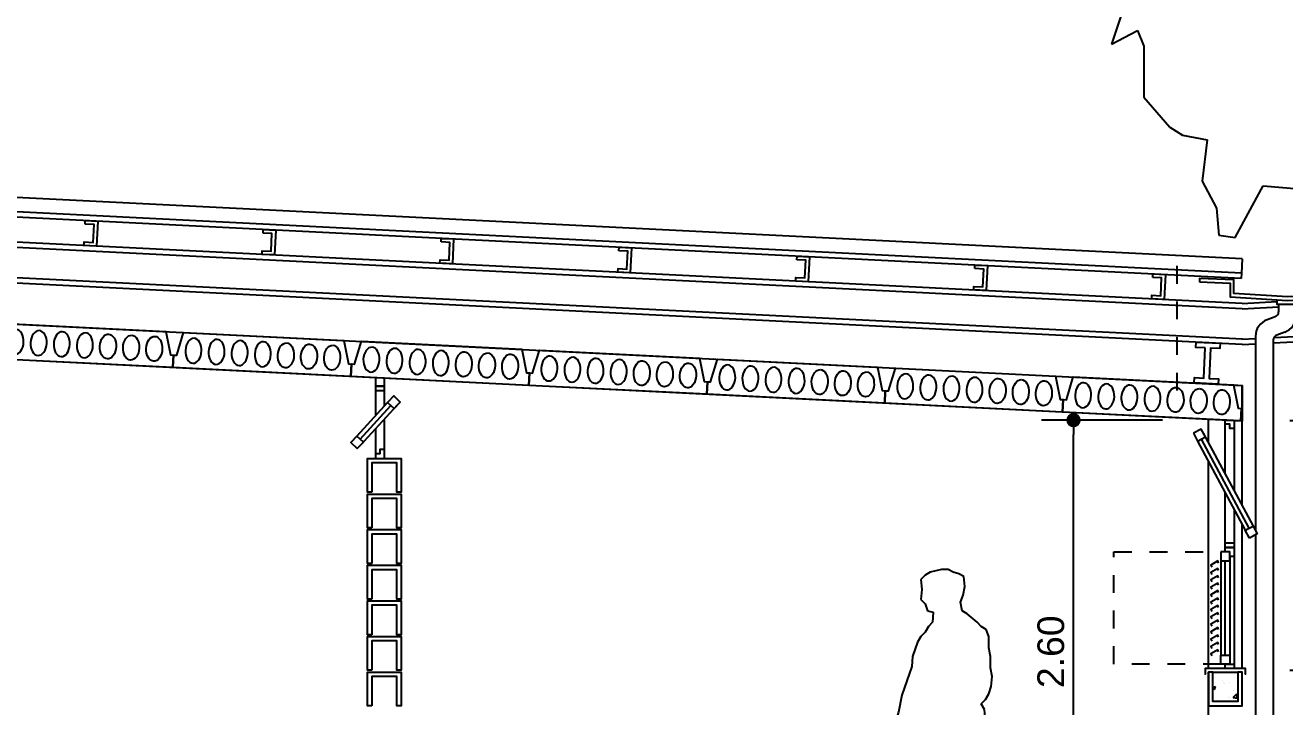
# Model space of a CAD drawing. Extents: x -7.8 to 27.4, y 2.6 to 15.1.
# Drawn here: x 9.8 to 16.87, y 6.04 to 9.87 of the extents above; entities that cross this region are included whole.
import ezdxf

# ---------------------------------------------------------------- set-up
doc = ezdxf.new("R2010")
doc.units = 0
doc.header["$LTSCALE"] = 0.01
doc.header["$PDSIZE"] = -5
doc.linetypes.add('HIDDEN', pattern=[9.525, 6.35, -3.175])
doc.layers.get('0').update_dxf_attribs({"linetype": 'CONTINUOUS'})
doc.layers.get('DEFPOINTS').update_dxf_attribs({"linetype": 'CONTINUOUS'})
for name, color, linetype in [('ANOTAÇÕES', 142, 'CONTINUOUS'), ('CORTE', 7, 'CONTINUOUS'), ('FINO', 141, 'CONTINUOUS')]:
    doc.layers.add(name, color=color, linetype=linetype)
doc.styles.get("Standard").update_dxf_attribs({"font": 'arial.ttf'})
doc.dimstyles.get("Standard").update_dxf_attribs({"dimtxt": 0.15, "dimasz": 0.08, "dimexe": 0.18, "dimexo": 0.0625, "dimgap": 0.05, "dimtad": 1, "dimtoh": 1, "dimzin": 0, "dimblk": 'DOT', "dimcen": 0.09, "dimazin": 3, "dimtfac": 1, "dimtofl": 0, "dimtmove": 0, "dimatfit": 3})

# ---------------------------------------------------------------- blocks, each defined once
blk = doc.blocks.new('LAJE')
at = {"color": 0, "linetype": 'BYBLOCK'}
blk.add_lwpolyline([(0, 0), (0, 0.07), (0.0175, 0.07), (0.05, 0.2), (0.95, 0.2), (0.9825, 0.07), (1, 0.07), (1, 0)], close=True, dxfattribs=at)
at = {"layer": 'FINO'}
for points in [[(0.1103, 0.17), (0.1014, 0.1687), (0.0929, 0.1647), (0.0851, 0.1582), (0.0782, 0.1495), (0.0725, 0.1389), (0.0683, 0.1268), (0.0658, 0.1137), (0.0649, 0.1), (0.0658, 0.0863), (0.0683, 0.0732), (0.0725, 0.0611), (0.0782, 0.0505), (0.0851, 0.0418), (0.0929, 0.0353), (0.1014, 0.0313), (0.1103, 0.03), (0.1191, 0.0313), (0.1276, 0.0353), (0.1355, 0.0418), (0.1424, 0.0505), (0.148, 0.0611), (0.1522, 0.0732), (0.1548, 0.0863), (0.1556, 0.1), (0.1548, 0.1137), (0.1522, 0.1268), (0.148, 0.1389), (0.1424, 0.1495), (0.1355, 0.1582), (0.1276, 0.1647), (0.1191, 0.1687)], [(0.2402, 0.17), (0.2313, 0.1687), (0.2228, 0.1647), (0.215, 0.1582), (0.2081, 0.1495), (0.2024, 0.1389), (0.1982, 0.1268), (0.1957, 0.1137), (0.1948, 0.1), (0.1957, 0.0863), (0.1982, 0.0732), (0.2024, 0.0611), (0.2081, 0.0505), (0.215, 0.0418), (0.2228, 0.0353), (0.2313, 0.0313), (0.2402, 0.03), (0.249, 0.0313), (0.2575, 0.0353), (0.2654, 0.0418), (0.2723, 0.0505), (0.2779, 0.0611), (0.2821, 0.0732), (0.2847, 0.0863), (0.2856, 0.1), (0.2847, 0.1137), (0.2821, 0.1268), (0.2779, 0.1389), (0.2723, 0.1495), (0.2654, 0.1582), (0.2575, 0.1647), (0.249, 0.1687)], [(0.3701, 0.17), (0.3612, 0.1687), (0.3527, 0.1647), (0.3449, 0.1582), (0.338, 0.1495), (0.3324, 0.1389), (0.3282, 0.1268), (0.3256, 0.1137), (0.3247, 0.1), (0.3256, 0.0863), (0.3282, 0.0732), (0.3324, 0.0611), (0.338, 0.0505), (0.3449, 0.0418), (0.3527, 0.0353), (0.3612, 0.0313), (0.3701, 0.03), (0.3789, 0.0313), (0.3875, 0.0353), (0.3953, 0.0418), (0.4022, 0.0505), (0.4078, 0.0611), (0.412, 0.0732), (0.4146, 0.0863), (0.4155, 0.1), (0.4146, 0.1137), (0.412, 0.1268), (0.4078, 0.1389), (0.4022, 0.1495), (0.3953, 0.1582), (0.3875, 0.1647), (0.3789, 0.1687)], [(0.5, 0.17), (0.4911, 0.1687), (0.4826, 0.1647), (0.4748, 0.1582), (0.4679, 0.1495), (0.4623, 0.1389), (0.4581, 0.1268), (0.4555, 0.1137), (0.4546, 0.1), (0.4555, 0.0863), (0.4581, 0.0732), (0.4623, 0.0611), (0.4679, 0.0505), (0.4748, 0.0418), (0.4826, 0.0353), (0.4911, 0.0313), (0.5, 0.03), (0.5089, 0.0313), (0.5174, 0.0353), (0.5252, 0.0418), (0.5321, 0.0505), (0.5377, 0.0611), (0.5419, 0.0732), (0.5445, 0.0863), (0.5454, 0.1), (0.5445, 0.1137), (0.5419, 0.1268), (0.5377, 0.1389), (0.5321, 0.1495), (0.5252, 0.1582), (0.5174, 0.1647), (0.5089, 0.1687)], [(0.6299, 0.17), (0.6388, 0.1687), (0.6473, 0.1647), (0.6551, 0.1582), (0.662, 0.1495), (0.6676, 0.1389), (0.6718, 0.1268), (0.6744, 0.1137), (0.6753, 0.1), (0.6744, 0.0863), (0.6718, 0.0732), (0.6676, 0.0611), (0.662, 0.0505), (0.6551, 0.0418), (0.6473, 0.0353), (0.6388, 0.0313), (0.6299, 0.03), (0.6211, 0.0313), (0.6125, 0.0353), (0.6047, 0.0418), (0.5978, 0.0505), (0.5922, 0.0611), (0.588, 0.0732), (0.5854, 0.0863), (0.5845, 0.1), (0.5854, 0.1137), (0.588, 0.1268), (0.5922, 0.1389), (0.5978, 0.1495), (0.6047, 0.1582), (0.6125, 0.1647), (0.6211, 0.1687)], [(0.7598, 0.17), (0.7687, 0.1687), (0.7772, 0.1647), (0.785, 0.1582), (0.7919, 0.1495), (0.7976, 0.1389), (0.8018, 0.1268), (0.8043, 0.1137), (0.8052, 0.1), (0.8043, 0.0863), (0.8018, 0.0732), (0.7976, 0.0611), (0.7919, 0.0505), (0.785, 0.0418), (0.7772, 0.0353), (0.7687, 0.0313), (0.7598, 0.03), (0.751, 0.0313), (0.7425, 0.0353), (0.7346, 0.0418), (0.7277, 0.0505), (0.7221, 0.0611), (0.7179, 0.0732), (0.7153, 0.0863), (0.7144, 0.1), (0.7153, 0.1137), (0.7179, 0.1268), (0.7221, 0.1389), (0.7277, 0.1495), (0.7346, 0.1582), (0.7425, 0.1647), (0.751, 0.1687)], [(0.8897, 0.17), (0.8986, 0.1687), (0.9071, 0.1647), (0.9149, 0.1582), (0.9218, 0.1495), (0.9275, 0.1389), (0.9317, 0.1268), (0.9342, 0.1137), (0.9351, 0.1), (0.9342, 0.0863), (0.9317, 0.0732), (0.9275, 0.0611), (0.9218, 0.0505), (0.9149, 0.0418), (0.9071, 0.0353), (0.8986, 0.0313), (0.8897, 0.03), (0.8809, 0.0313), (0.8724, 0.0353), (0.8645, 0.0418), (0.8576, 0.0505), (0.852, 0.0611), (0.8478, 0.0732), (0.8452, 0.0863), (0.8444, 0.1), (0.8452, 0.1137), (0.8478, 0.1268), (0.852, 0.1389), (0.8576, 0.1495), (0.8645, 0.1582), (0.8724, 0.1647), (0.8809, 0.1687)]]:
    blk.add_lwpolyline(points, close=True, dxfattribs=at)
blk = doc.blocks.new('3K72D')
at = {"color": 0, "linetype": 'BYBLOCK'}
for p, q in [((-0.041796, 1.734672), (-0.065028, 1.710588)), ((-0.065028, 1.710588), (-0.060384, 1.654416)), ((-0.013932, 1.750716), (-0.041796, 1.734672)), ((0.051084, 1.766772), (-0.013932, 1.750716)), ((0.088248, 1.766772), (0.051084, 1.766772)), ((0.116112, 1.750716), (0.088248, 1.766772)), ((0.14862, 1.7427), (0.116112, 1.750716)), ((0.176496, 1.726644), (0.14862, 1.7427)), ((0.18114, 1.67046), (0.176496, 1.726644)), ((-0.060384, 1.654416), (-0.065028, 1.598232)), ((0.171852, 1.622304), (0.18114, 1.67046)), ((-0.065028, 1.598232), (-0.041796, 1.57416)), ((-0.041796, 1.57416), (-0.027864, 1.53402)), ((0.157908, 1.582176), (0.171852, 1.622304)), ((0.167208, 1.53402), (0.157908, 1.582176)), ((-0.027864, 1.53402), (0.004644, 1.526004)), ((0.004644, 1.526004), (0, 1.46982)), ((0.195072, 1.517976), (0.167208, 1.53402)), ((0.2508, 1.46982), (0.195072, 1.517976)), ((-0.02322, 1.445748), (-0.041796, 1.413636)), ((0, 1.46982), (-0.02322, 1.445748)), ((0.274032, 1.445748), (0.2508, 1.46982)), ((0.301896, 1.429692), (0.274032, 1.445748)), ((0.315828, 1.389564), (0.301896, 1.429692)), ((-0.083604, 1.357464), (-0.111468, 1.277196)), ((-0.065028, 1.389564), (-0.083604, 1.357464)), ((-0.041796, 1.413636), (-0.065028, 1.389564)), ((0.315828, 1.325352), (0.315828, 1.389564)), ((-0.111468, 1.277196), (-0.116112, 1.221024)), ((0.325116, 1.277196), (0.315828, 1.325352)), ((0.325116, 1.212996), (0.325116, 1.277196)), ((-0.116112, 1.221024), (-0.171852, 1.060512)), ((0.334404, 1.16484), (0.325116, 1.212996)), ((0.32976, 1.108656), (0.334404, 1.16484)), ((0.297252, 1.036428), (0.315828, 1.068528)), ((0.315828, 1.068528), (0.32976, 1.108656)), ((-0.171852, 1.060512), (-0.190428, 0.9642)), ((0.274032, 1.012356), (0.297252, 1.036428)), ((0.292608, 0.980244), (0.274032, 1.012356)), ((-0.190428, 0.9642), (-0.20436, 0.924072)), ((-0.20436, 0.924072), (-0.185784, 0.82776)), ((0.301896, 0.867888), (0.292608, 0.980244)), ((0.292608, 0.819732), (0.301896, 0.867888)), ((-0.185784, 0.82776), (-0.213648, 0.682188)), ((0.157908, 0.666132), (0.167208, 0.779604)), ((0.167208, 0.779604), (0.199716, 0.787632)), ((0.199716, 0.787632), (0.274032, 0.787632)), ((0.274032, 0.787632), (0.292608, 0.819732)), ((-0.213648, 0.682188), (-0.241512, 0.53772)), ((-0.04644, 0.64206), (-0.088248, 0.569832)), ((-0.04644, 0.457464), (-0.04644, 0.64206)), ((0.153264, 0.60996), (0.157908, 0.666132)), ((-0.088248, 0.569832), (-0.10218, 0.529704)), ((0.1254, 0.465492), (0.153264, 0.60996)), ((-0.241512, 0.53772), (-0.236868, 0.481548)), ((-0.10218, 0.529704), (-0.092892, 0.481548)), ((-0.236868, 0.481548), (-0.222936, 0.44142)), ((-0.222936, 0.44142), (-0.20436, 0.409308)), ((-0.092892, 0.481548), (-0.074316, 0.449436)), ((-0.074316, 0.449436), (-0.05574, 0.409308)), ((-0.05574, 0.409308), (-0.04644, 0.457464)), ((0.120756, 0.409308), (0.1254, 0.465492)), ((-0.20436, 0.409308), (-0.18114, 0.385236)), ((-0.18114, 0.385236), (-0.162564, 0.353136)), ((0.120756, 0.280896), (0.120756, 0.409308)), ((-0.162564, 0.353136), (-0.092892, 0.152484)), ((0.1254, 0.224724), (0.120756, 0.280896)), ((0.134688, 0.176568), (0.1254, 0.224724)), ((-0.092892, 0.152484), (-0.074316, 0.120384)), ((0.153264, 0.13644), (0.134688, 0.176568)), ((-0.065028, 0.088284), (-0.150324, 0.067224)), ((-0.074316, 0.120384), (-0.041796, 0.112356)), ((-0.041796, 0.112356), (-0.065028, 0.088284)), ((0.07896, 0.056184), (0.143976, 0.072228)), ((0.143976, 0.072228), (0.167208, 0.096312)), ((0.167208, 0.096312), (0.153264, 0.13644)), ((-0.15264, 0.053928), (-0.150324, 0.067224)), ((-0.15264, 0.053928), (-0.139332, 0.040128)), ((-0.139332, 0.040128), (-0.08346, 0.02634)), ((-0.08346, 0.02634), (-0.074316, 0)), ((-0.074316, 0), (0, 0)), ((0, 0), (0.032508, 0.008028)), ((0.032508, 0.008028), (0.07896, 0.056184))]:
    blk.add_line(p, q, dxfattribs=at)
blk = doc.blocks.new('*X63')
at = {"layer": 'FINO'}
for p, q in [((16.4635, 6.2345), (16.4635, 6.2345)), ((16.4635, 6.2345), (16.4635, 6.2345)), ((16.4635, 6.2345), (16.4635, 6.2345)), ((16.5555, 6.2345), (16.5555, 6.2345)), ((16.5555, 6.2345), (16.5555, 6.2345)), ((16.5555, 6.2345), (16.5555, 6.2345)), ((16.462, 6.2134), (16.462, 6.2134)), ((16.462, 6.2134), (16.462, 6.2134)), ((16.462, 6.2134), (16.462, 6.2134)), ((16.462, 6.1857), (16.462, 6.1857)), ((16.462, 6.1857), (16.462, 6.1857)), ((16.462, 6.1857), (16.462, 6.1857)), ((16.462, 6.1709), (16.462, 6.1709)), ((16.462, 6.1709), (16.462, 6.1709)), ((16.462, 6.1709), (16.462, 6.1709)), ((16.462, 6.1475), (16.4763, 6.153)), ((16.4711, 6.1376), (16.4763, 6.153)), ((16.4735, 6.2061), (16.4735, 6.2061)), ((16.5167, 6.1858), (16.5167, 6.1858)), ((16.522, 6.1788), (16.522, 6.1788)), ((16.527, 6.172), (16.527, 6.172)), ((16.558, 6.1771), (16.558, 6.1771)), ((16.602, 6.2109), (16.602, 6.2109)), ((16.602, 6.2109), (16.602, 6.2109)), ((16.602, 6.1893), (16.602, 6.1893)), ((16.602, 6.1893), (16.602, 6.1893)), ((16.462, 6.1438), (16.4711, 6.1376)), ((16.462, 6.1327), (16.462, 6.1327)), ((16.462, 6.1327), (16.462, 6.1327)), ((16.462, 6.1035), (16.462, 6.1035)), ((16.462, 6.1035), (16.462, 6.1035)), ((16.462, 6.1035), (16.462, 6.1035)), ((16.5514, 6.0913), (16.5514, 6.0913)), ((16.5549, 6.0926), (16.5549, 6.0926)), ((16.5762, 6.0916), (16.596, 6.1122)), ((16.5762, 6.0915), (16.5988, 6.088)), ((16.5775, 6.13), (16.5775, 6.13)), ((16.5988, 6.0881), (16.596, 6.1122)), ((16.602, 6.1287), (16.602, 6.1287)), ((16.602, 6.1287), (16.602, 6.1287)), ((16.602, 6.1242), (16.602, 6.1242)), ((16.602, 6.1076), (16.602, 6.1076)), ((16.602, 6.098), (16.602, 6.098)), ((16.462, 6.0795), (16.462, 6.0795)), ((16.462, 6.0747), (16.462, 6.0747)), ((16.462, 6.0747), (16.462, 6.0747)), ((16.4677, 6.0695), (16.4677, 6.0695)), ((16.5248, 6.0695), (16.5248, 6.0695)), ((16.5248, 6.0695), (16.5248, 6.0695)), ((16.5248, 6.0695), (16.5248, 6.0695)), ((16.5585, 6.0712), (16.5585, 6.0712))]:
    blk.add_line(p, q, dxfattribs=at)
blk = doc.blocks.new('_DOT')
at = {"color": 0, "linetype": 'BYBLOCK'}
blk.add_line((-0.5, 0), (-1, 0), dxfattribs=at)
at = {"color": 0, "linetype": 'BYBLOCK', "const_width": 0.5}
blk.add_lwpolyline([(-0.25, 0, 1), (0.25, 0, 1)], format="xyb", close=True, dxfattribs=at)
blk = doc.blocks.new('*D6')
at = {"layer": 'ANOTAÇÕES', "color": 0}
for p, q in [((16.895, 6.2445), (17.575, 6.2445)), ((17.395, 5.1245), (17.395, 6.1645)), ((16.895, 5.0445), (17.575, 5.0445))]:
    blk.add_line(p, q, dxfattribs=at)
at = {"layer": 'DEFPOINTS', "color": 0}
for p in [(16.437, 6.2445), (17.395, 6.2445), (16.437, 5.0445)]:
    blk.add_point(p, dxfattribs=at)
at = {"layer": 'ANOTAÇÕES', "color": 0, "xscale": 0.08, "yscale": 0.08, "zscale": 0.08}
for p, rotation in [((17.395, 6.2445), 90), ((17.395, 5.0445), 270)]:
    blk.add_blockref('_DOT', p, dxfattribs=dict(at, rotation=rotation))
at = {"layer": 'ANOTAÇÕES', "color": 0, "linetype": 'CONTINUOUS'}
blk.add_text('1.20', height=0.15, rotation=90, dxfattribs=at).set_placement((17.3422, 5.4342))
blk = doc.blocks.new('*D8')
at = {"layer": 'ANOTAÇÕES', "color": 0}
for p, q in [((16.895, 7.6467), (17.575, 7.6467)), ((17.395, 6.3245), (17.395, 7.5667)), ((16.895, 6.2445), (17.575, 6.2445))]:
    blk.add_line(p, q, dxfattribs=at)
at = {"layer": 'DEFPOINTS', "color": 0}
for p in [(16.582, 7.6467), (17.395, 7.6467), (16.437, 6.2445)]:
    blk.add_point(p, dxfattribs=at)
at = {"layer": 'ANOTAÇÕES', "color": 0, "xscale": 0.08, "yscale": 0.08, "zscale": 0.08}
for p, rotation in [((17.395, 7.6467), 90), ((17.395, 6.2445), 270)]:
    blk.add_blockref('_DOT', p, dxfattribs=dict(at, rotation=rotation))
at = {"layer": 'ANOTAÇÕES', "color": 0, "linetype": 'CONTINUOUS'}
blk.add_text('1.40', height=0.15, rotation=90, dxfattribs=at).set_placement((17.3422, 6.7353))
blk = doc.blocks.new('*D9')
at = {"layer": 'ANOTAÇÕES', "color": 0}
for p, q in [((16.18, 7.6492), (15.5, 7.6492)), ((15.68, 5.1245), (15.68, 7.5692)), ((16.18, 5.0445), (15.5, 5.0445))]:
    blk.add_line(p, q, dxfattribs=at)
at = {"layer": 'DEFPOINTS', "color": 0}
for p in [(15.68, 7.6492), (16.532, 7.6492), (16.437, 5.0445)]:
    blk.add_point(p, dxfattribs=at)
at = {"layer": 'ANOTAÇÕES', "color": 0, "xscale": 0.08, "yscale": 0.08, "zscale": 0.08}
for p, rotation in [((15.68, 7.6492), 90), ((15.68, 5.0445), 270)]:
    blk.add_blockref('_DOT', p, dxfattribs=dict(at, rotation=rotation))
at = {"layer": 'ANOTAÇÕES', "color": 0, "linetype": 'CONTINUOUS'}
blk.add_text('2.60', height=0.15, rotation=90, dxfattribs=at).set_placement((15.6272, 6.1449))
blk = doc.blocks.new('*D10')
at = {"layer": 'ANOTAÇÕES', "color": 0}
for p, q in [((17.3697, 8.0912), (18.0497, 8.0912)), ((17.8697, 5.1245), (17.8697, 8.0112)), ((17.3697, 5.0445), (18.0497, 5.0445))]:
    blk.add_line(p, q, dxfattribs=at)
at = {"layer": 'DEFPOINTS', "color": 0}
for p in [(16.8014, 8.0912), (17.8697, 8.0912), (16.627, 5.0445)]:
    blk.add_point(p, dxfattribs=at)
at = {"layer": 'ANOTAÇÕES', "color": 0, "xscale": 0.08, "yscale": 0.08, "zscale": 0.08}
for p, rotation in [((17.8697, 8.0912), 90), ((17.8697, 5.0445), 270)]:
    blk.add_blockref('_DOT', p, dxfattribs=dict(at, rotation=rotation))
at = {"layer": 'ANOTAÇÕES', "color": 0, "linetype": 'CONTINUOUS'}
blk.add_text('3.05', height=0.15, rotation=90, dxfattribs=at).set_placement((17.8167, 6.3637))
blk = doc.blocks.new('*D11')
at = {"layer": 'ANOTAÇÕES', "color": 0}
for p, q in [((19.6895, 8.5952), (20.1819, 8.5952)), ((20.0019, 5.1245), (20.0019, 8.5152)), ((19.5019, 5.0445), (20.1819, 5.0445))]:
    blk.add_line(p, q, dxfattribs=at)
at = {"layer": 'DEFPOINTS', "color": 0}
for p in [(19.627, 8.5952), (20.0019, 8.5952), (16.627, 5.0445)]:
    blk.add_point(p, dxfattribs=at)
at = {"layer": 'ANOTAÇÕES', "color": 0, "xscale": 0.08, "yscale": 0.08, "zscale": 0.08}
for p, rotation in [((20.0019, 8.5952), 90), ((20.0019, 5.0445), 270)]:
    blk.add_blockref('_DOT', p, dxfattribs=dict(at, rotation=rotation))
at = {"layer": 'ANOTAÇÕES', "color": 0, "linetype": 'CONTINUOUS'}
blk.add_text('3.55', height=0.15, rotation=90, dxfattribs=at).set_placement((19.9489, 6.6157))
blk = doc.blocks.new('*D12')
at = {"layer": 'ANOTAÇÕES', "color": 0}
for p, q in [((16.627, 3.2577), (16.627, 2.5777)), ((19.6255, 3.2577), (19.6255, 2.5777)), ((16.707, 2.7577), (19.5455, 2.7577))]:
    blk.add_line(p, q, dxfattribs=at)
at = {"layer": 'DEFPOINTS', "color": 0}
for p in [(19.6255, 8.6252), (16.627, 7.8447), (19.6255, 2.7577)]:
    blk.add_point(p, dxfattribs=at)
at = {"layer": 'ANOTAÇÕES', "color": 0, "xscale": 0.08, "yscale": 0.08, "zscale": 0.08, "rotation": 180}
blk.add_blockref('_DOT', (16.627, 2.7577), dxfattribs=at)
at = {"layer": 'ANOTAÇÕES', "color": 0, "xscale": 0.08, "yscale": 0.08, "zscale": 0.08}
blk.add_blockref('_DOT', (19.6255, 2.7577), dxfattribs=at)
at = {"layer": 'ANOTAÇÕES', "color": 0, "linetype": 'CONTINUOUS'}
blk.add_text('3.00', height=0.15, dxfattribs=at).set_placement((17.923, 2.8107))
blk = doc.blocks.new('*D18')
at = {"layer": 'ANOTAÇÕES', "color": 0}
for p, q in [((1.627, 3.2577), (1.627, 2.5777)), ((16.627, 3.2577), (16.627, 2.5777)), ((1.707, 2.7577), (16.547, 2.7577))]:
    blk.add_line(p, q, dxfattribs=at)
at = {"layer": 'DEFPOINTS', "color": 0}
for p in [(1.627, 8.5947), (16.627, 7.8447), (16.627, 2.7577)]:
    blk.add_point(p, dxfattribs=at)
at = {"layer": 'ANOTAÇÕES', "color": 0, "xscale": 0.08, "yscale": 0.08, "zscale": 0.08, "rotation": 180}
blk.add_blockref('_DOT', (1.627, 2.7577), dxfattribs=at)
at = {"layer": 'ANOTAÇÕES', "color": 0, "xscale": 0.08, "yscale": 0.08, "zscale": 0.08}
blk.add_blockref('_DOT', (16.627, 2.7577), dxfattribs=at)
at = {"layer": 'ANOTAÇÕES', "color": 0, "linetype": 'CONTINUOUS'}
blk.add_text('15.00', height=0.15, dxfattribs=at).set_placement((8.8584, 2.8106))

msp = doc.modelspace()

# ---------------------------------------------------------------- linework, layer by layer
for p, q in [((16.627, 8.5554), (-1.3675, 9.4551)), ((16.627, 8.275), (-0.8615, 9.1495)), ((16.627, 8.3051), (-0.86, 9.1794)), ((16.6285, 8.1047), (-0.87, 8.9797)), ((16.627, 8.0748), (-0.8715, 8.9497)), ((16.627, 8.5554), (16.623, 8.4755)), ((16.627, 7.6445), (1.627, 8.3945)), ((16.627, 8.3051), (16.8214, 8.3148)), ((16.627, 8.275), (16.8312, 8.2852)), ((16.8312, 8.3007), (16.8312, 8.258)), ((16.8117, 8.2299), (16.7666, 8.2132)), ((16.8055, 8.1137), (19.124, 8.2297)), ((16.8014, 8.0835), (19.1255, 8.1997)), ((16.866, 8.1434), (16.8209, 8.1267)), ((16.6255, 8.1047), (16.7014, 8.1085)), ((16.627, 8.0748), (16.7014, 8.0785)), ((16.7014, 8.1195), (16.7014, 7.0293)), ((16.8014, 8.0986), (16.8014, 4.969)), ((11.762, 7.815), (11.762, 7.6742)), ((11.812, 7.7285), (11.812, 7.815)), ((16.627, 7.6445), (16.627, 7.8447)), ((11.8301, 7.7482), (11.6571, 7.5602)), ((11.8839, 7.7327), (11.677, 7.5079)), ((11.812, 7.4845), (11.812, 7.6547)), ((16.437, 7.5237), (16.437, 7.654)), ((16.532, 7.6265), (16.532, 7.6492)), ((16.627, 7.1684), (16.627, 7.6445)), ((11.762, 7.6003), (11.762, 7.4595)), ((16.4086, 7.5768), (16.6995, 7.0327)), ((16.532, 7.346), (16.532, 7.6265)), ((16.582, 7.6015), (16.582, 7.2525)), ((16.3763, 7.5312), (16.6437, 7.0312)), ((16.437, 6.2545), (16.437, 7.4176)), ((16.532, 6.9595), (16.532, 7.24)), ((16.582, 7.1465), (16.582, 6.9595)), ((16.627, 6.2545), (16.627, 7.0623)), ((16.7014, 7.0054), (16.7014, 4.9054)), ((16.532, 6.9095), (16.532, 6.9322)), ((16.507, 6.8595), (16.507, 6.3295)), ((16.557, 6.8845), (16.557, 6.3045)), ((16.582, 6.8845), (16.582, 6.2795)), ((16.437, 5.0445), (16.437, 6.2345)), ((16.462, 6.2345), (16.602, 6.2345))]:
    msp.add_line(p, q)
msp.add_lwpolyline([(16.8214, 8.3253), (16.8214, 8.3007), (16.9404, 8.3007), (16.9404, 8.3246)])
at = {"flags": 128}
for points in [[(16.4947, 6.8471), (16.4895, 6.8584), (16.4503, 6.8354), (16.4555, 6.8241)], [(16.4947, 6.8055), (16.4895, 6.8168), (16.4503, 6.7938), (16.4555, 6.7826)], [(16.4947, 6.764), (16.4895, 6.7752), (16.4503, 6.7522), (16.4555, 6.741)], [(16.4947, 6.7224), (16.4895, 6.7336), (16.4503, 6.7107), (16.4555, 6.6994)], [(16.4947, 6.6808), (16.4895, 6.6921), (16.4503, 6.6691), (16.4555, 6.6578)], [(16.4947, 6.6392), (16.4895, 6.6505), (16.4503, 6.6275), (16.4555, 6.6163)], [(16.4947, 6.5977), (16.4895, 6.6089), (16.4503, 6.586), (16.4555, 6.5747)], [(16.4947, 6.5561), (16.4895, 6.5674), (16.4503, 6.5444), (16.4555, 6.5331)], [(16.4947, 6.5145), (16.4895, 6.5258), (16.4503, 6.5028), (16.4555, 6.4915)], [(16.4947, 6.473), (16.4895, 6.4842), (16.4503, 6.4612), (16.4555, 6.45)], [(16.4947, 6.4314), (16.4895, 6.4426), (16.4503, 6.4197), (16.4555, 6.4084)], [(16.4947, 6.3898), (16.4895, 6.4011), (16.4503, 6.3781), (16.4555, 6.3668)], [(16.4947, 6.3482), (16.4895, 6.3595), (16.4503, 6.3365), (16.4555, 6.3253)]]:
    msp.add_lwpolyline(points, dxfattribs=at)
for centre, radius, start, end in [((16.8014, 8.1195), 0.1, 110.3441, 180), ((16.8012, 8.258), 0.03, 290.3441, 0), ((16.8312, 8.2372), 0.1, 290.3441, 0), ((16.8314, 8.0986), 0.03, 110.3441, 180)]:
    msp.add_arc(centre, radius, start, end)
at = {"layer": 'CORTE'}
for p, q in [((16.6215, 8.4455), (-1.373, 9.3452)), ((16.623, 8.4755), (-1.3715, 9.3752)), ((1.627, 8.5947), (16.627, 7.8447)), ((16.623, 8.4755), (16.6215, 8.4455)), ((11.6755, 7.5433), (11.8485, 7.7312)), ((16.6657, 7.043), (16.3983, 7.543)), ((16.532, 6.3295), (16.532, 6.8595))]:
    msp.add_line(p, q, dxfattribs=at)
for points in [[(10.1323, 8.75), (10.1333, 8.7699), (10.2032, 8.7664), (10.1962, 8.6266), (10.1263, 8.6301), (10.1273, 8.6501), (10.1772, 8.6476), (10.1822, 8.7475)], [(11.131, 8.7), (11.132, 8.72), (11.2019, 8.7165), (11.1949, 8.5767), (11.125, 8.5802), (11.126, 8.6001), (11.176, 8.5977), (11.181, 8.6975)], [(12.1298, 8.6501), (12.1308, 8.6701), (12.2007, 8.6666), (12.1937, 8.5267), (12.1238, 8.5302), (12.1248, 8.5502), (12.1747, 8.5477), (12.1797, 8.6476)], [(13.1285, 8.6001), (13.1295, 8.6201), (13.1994, 8.6166), (13.1924, 8.4768), (13.1225, 8.4803), (13.1235, 8.5003), (13.1735, 8.4978), (13.1785, 8.5977)], [(14.1273, 8.5502), (14.1283, 8.5702), (14.1982, 8.5667), (14.1912, 8.4269), (14.1213, 8.4304), (14.1223, 8.4503), (14.1722, 8.4478), (14.1772, 8.5477)], [(15.126, 8.5003), (15.127, 8.5202), (15.1969, 8.5168), (15.1899, 8.3769), (15.12, 8.3804), (15.121, 8.4004), (15.171, 8.3979), (15.176, 8.4978)], [(16.1248, 8.4503), (16.1258, 8.4703), (16.1957, 8.4668), (16.1887, 8.327), (16.1188, 8.3305), (16.1198, 8.3505), (16.1697, 8.348), (16.1747, 8.4478)], [(16.387, 8.4256), (16.5598, 8.4179), (16.5598, 8.3421), (16.8812, 8.3215), (17.2097, 8.3389), (17.2097, 8.4408), (17.4111, 8.4516), (17.4101, 8.4715), (17.1897, 8.4598), (17.1897, 8.3578), (16.8816, 8.3416), (16.5798, 8.3603), (16.5798, 8.437), (16.3879, 8.4456)], [(16.4198, 8.0551), (16.3673, 8.0577), (16.3688, 8.0877), (16.5037, 8.081), (16.5022, 8.051), (16.4497, 8.0536), (16.4412, 7.8841), (16.4937, 7.8815), (16.4922, 7.8515), (16.3574, 7.8582), (16.3589, 7.8882), (16.4113, 7.8856)], [(11.812, 7.84), (11.812, 7.8852), (11.762, 7.8877), (11.762, 7.84)], [(11.787, 7.815), (11.812, 7.815), (11.812, 7.84), (11.762, 7.84), (11.762, 7.815)], [(11.8669, 7.7143), (11.9008, 7.7511), (11.864, 7.785), (11.8301, 7.7482)], [(16.532, 7.6265), (16.532, 7.6492), (16.582, 7.6467), (16.582, 7.6015), (16.557, 7.6015), (16.557, 7.6265)], [(16.3527, 7.5753), (16.3763, 7.5312), (16.4204, 7.5548), (16.3968, 7.5989)], [(11.66, 7.4895), (11.6939, 7.5263), (11.6571, 7.5602), (11.6232, 7.5234)], [(11.742, 7.2445), (11.717, 7.2445), (11.717, 7.4345), (11.907, 7.4345), (11.907, 7.2445), (11.882, 7.2445), (11.882, 7.4095), (11.742, 7.4095)], [(11.762, 7.4595), (11.762, 7.4345), (11.812, 7.4345), (11.812, 7.4845), (11.787, 7.4845), (11.787, 7.4595)], [(11.742, 7.0445), (11.717, 7.0445), (11.717, 7.2345), (11.907, 7.2345), (11.907, 7.0445), (11.882, 7.0445), (11.882, 7.2095), (11.742, 7.2095)], [(11.742, 6.8445), (11.717, 6.8445), (11.717, 7.0345), (11.907, 7.0345), (11.907, 6.8445), (11.882, 6.8445), (11.882, 7.0095), (11.742, 7.0095)], [(16.6672, 6.9871), (16.6437, 7.0312), (16.6878, 7.0548), (16.7113, 7.0107)], [(16.557, 6.9595), (16.582, 6.9595), (16.582, 6.9345), (16.532, 6.9345), (16.532, 6.9595)], [(16.532, 6.9095), (16.532, 6.9345), (16.582, 6.9345), (16.582, 6.8845), (16.557, 6.8845), (16.557, 6.9095)], [(16.507, 6.9095), (16.507, 6.8595), (16.557, 6.8595), (16.557, 6.9095)], [(11.742, 6.6445), (11.717, 6.6445), (11.717, 6.8345), (11.907, 6.8345), (11.907, 6.6445), (11.882, 6.6445), (11.882, 6.8095), (11.742, 6.8095)], [(11.742, 6.4445), (11.717, 6.4445), (11.717, 6.6345), (11.907, 6.6345), (11.907, 6.4445), (11.882, 6.4445), (11.882, 6.6095), (11.742, 6.6095)], [(11.742, 6.2445), (11.717, 6.2445), (11.717, 6.4345), (11.907, 6.4345), (11.907, 6.2445), (11.882, 6.2445), (11.882, 6.4095), (11.742, 6.4095)], [(16.507, 6.2795), (16.507, 6.3295), (16.557, 6.3295), (16.557, 6.2795)], [(11.742, 6.0445), (11.717, 6.0445), (11.717, 6.2345), (11.907, 6.2345), (11.907, 6.0445), (11.882, 6.0445), (11.882, 6.2095), (11.742, 6.2095)], [(16.462, 6.2345), (16.437, 6.2345), (16.437, 6.0445), (16.627, 6.0445), (16.627, 6.2345), (16.602, 6.2345), (16.602, 6.0695), (16.462, 6.0695)], [(16.557, 6.2795), (16.582, 6.2795), (16.582, 6.2545), (16.532, 6.2545), (16.532, 6.2795)]]:
    msp.add_lwpolyline(points, close=True, dxfattribs=at)
for points in [[(16.5777, 7.8472), (16.627, 7.8447), (16.627, 7.6445), (16.6177, 7.645)], [(16.6396, 6.2282), (16.6455, 6.2223), (16.6455, 6.2545), (16.532, 6.2545), (16.4185, 6.2545), (16.4185, 6.2223), (16.4244, 6.2282)]]:
    msp.add_lwpolyline(points, dxfattribs=at)
at = {"layer": 'FINO'}
for p, q in [((15.9593, 9.9566), (15.8932, 9.761)), ((15.8932, 9.761), (16.04, 9.8376)), ((16.04, 9.8376), (16.074, 9.7502)), ((16.074, 9.7502), (16.0744, 9.4632)), ((16.0744, 9.4632), (16.2208, 9.2944)), ((16.2208, 9.2944), (16.2911, 9.2493)), ((16.2911, 9.2493), (16.4304, 9.224)), ((16.4304, 9.224), (16.4021, 8.992)), ((16.4021, 8.992), (16.4834, 8.8406)), ((16.5882, 8.6757), (16.7452, 8.9656)), ((16.7452, 8.9656), (17.0466, 8.9384)), ((16.4834, 8.8406), (16.4953, 8.688)), ((16.4953, 8.688), (16.5882, 8.6757))]:
    msp.add_line(p, q, dxfattribs=at)
at = {"layer": 'FINO', "linetype": 'HIDDEN'}
msp.add_line((16.2591, 8.5156), (16.2591, 7.7824), dxfattribs=at)
msp.add_lwpolyline([(16.507, 6.2795), (15.907, 6.2795), (15.907, 6.9095), (16.507, 6.9095)], dxfattribs=at)

# ---------------------------------------------------------------- block references
msp.add_blockref('3K72D', (14.8884, 5.0445))
at = {"layer": 'CORTE', "rotation": 357.1375947738882}
for p in [(9.6264, 7.9945), (10.6251, 7.9446), (11.6239, 7.8947), (12.6226, 7.8447), (13.6214, 7.7948), (14.6202, 7.7448), (15.6189, 7.6949)]:
    msp.add_blockref('LAJE', p, dxfattribs=at)
at = {"layer": 'FINO'}
msp.add_blockref('*X63', (0, 0), dxfattribs=at)

# ---------------------------------------------------------------- dimensions: what is measured, and where the dimension line sits
at = {"layer": 'ANOTAÇÕES'}
for base, p1, p2, picture, middle in [((20.0019, 8.5952), (16.627, 5.0445), (19.627, 8.5952), '*D11', (19.8753, 6.8199)), ((17.8697, 8.0912), (16.627, 5.0445), (16.8014, 8.0912), '*D10', (17.7431, 6.5678)), ((15.68, 7.6492), (16.437, 5.0445), (16.532, 7.6492), '*D9', (15.5535, 6.3469)), ((17.395, 7.6467), (16.437, 6.2445), (16.582, 7.6467), '*D8', (17.2684, 6.9456)), ((17.395, 6.2445), (16.437, 5.0445), (16.437, 6.2445), '*D6', (17.2684, 5.6445))]:
    dim = msp.add_linear_dim(base=base, p1=p1, p2=p2, angle=90, dimstyle='STANDARD', dxfattribs=at)
    dim.commit()
    dim.dimension.update_dxf_attribs({"geometry": picture, "text_midpoint": middle})
for base, p1, p2, picture, middle in [((16.627, 2.7577), (1.627, 8.5947), (16.627, 7.8447), '*D18', (9.127, 2.8843)), ((19.6255, 2.7577), (16.627, 7.8447), (19.6255, 8.6252), '*D12', (18.1263, 2.8844))]:
    dim = msp.add_linear_dim(base=base, p1=p1, p2=p2, dimstyle='STANDARD', dxfattribs=at)
    dim.commit()
    dim.dimension.update_dxf_attribs({"geometry": picture, "text_midpoint": middle})

doc.saveas('drawing.dxf')
